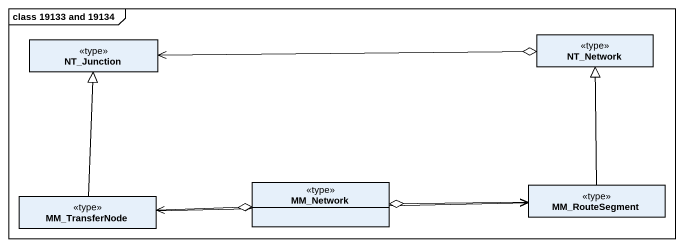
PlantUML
@startuml
mainframe class 19133 and 19134
hide circle
hide empty members
class NT_Junction <<type>>
class NT_Network <<type>>
class MM_TransferNode <<type>>
class MM_Network <<type>>
class MM_RouteSegment <<type>>
NT_Junction -right-> NT_Network
NT_Junction <-right-o NT_Network
MM_TransferNode -up-|> NT_Junction
MM_Network o-left-> MM_TransferNode
MM_Network o-right-> MM_RouteSegment
MM_RouteSegment -up-|> NT_Network
MM_RouteSegment <-left- MM_TransferNode
@enduml
